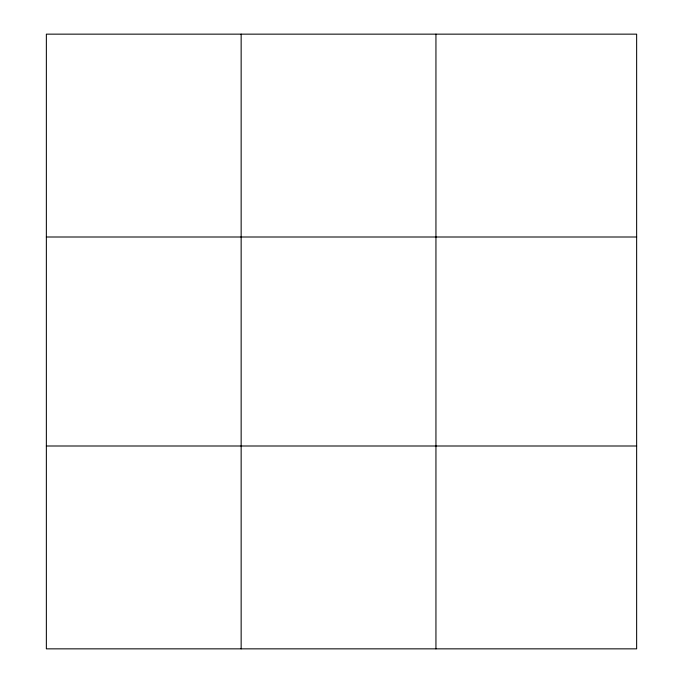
<?xml version="1.0" encoding="UTF-8"?>
<svg xmlns="http://www.w3.org/2000/svg" width="683" height="683" viewBox="0 0 683 683"><rect width="100%" height="100%" fill="white"/><g stroke="black" fill="none" stroke-linecap="round" stroke-linejoin="round"><path stroke-width="1.02" d="M241.15 34.15L241.15 648.85M435.942 34.15L435.942 648.85M636.641 237.001L636.641 34.15L46.359 34.15L46.359 648.85L636.641 648.85L636.641 237.001L46.359 237.001M46.359 445.999L636.641 445.999"/></g></svg>
